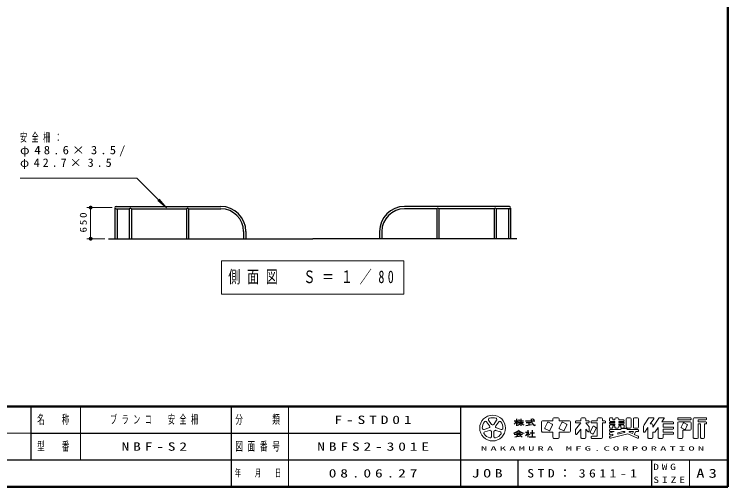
# Model space of a CAD drawing. Units: millimetres on the paper, scale 1:80. Extents: x -365 to 0, y -19 to 257.
# Drawn here: x -186.8 to 0, y 0 to 123.7 of the extents above; entities that cross this region are included whole.
import ezdxf

# ---------------------------------------------------------------- set-up
doc = ezdxf.new("R2010")
doc.units = ezdxf.units.MM
doc.layers.add('LY_1', color=7, linetype='Continuous', lineweight=13)
doc.styles.add('ＭＳ ゴシック', font='')
doc.styles.get('ＭＳ ゴシック').set_extended_font_data('MS Gothic')

# ---------------------------------------------------------------- blocks, each defined once
blk = doc.blocks.new('filled_dot')
at = {"color": 0, "linetype": 'Continuous', "lineweight": -2, "const_width": 1.25}
blk.add_lwpolyline([(-0.625, 0, 1), (0.625, 0, 1)], format="xyb", close=True, dxfattribs=at)

msp = doc.modelspace()

# ---------------------------------------------------------------- linework, layer by layer
at = {"layer": 'LY_1', "lineweight": 50}
for p, q in [((0, 0), (0, 257)), ((-365, 21), (0, 21)), ((-365, 0), (0, 0))]:
    msp.add_line(p, q, dxfattribs=at)
at = {"layer": 'LY_1'}
for p, q in [((-185.337, 80.798), (-154.721, 80.798)), ((-154.721, 80.798), (-146.938, 73)), ((-146.938, 73), (-149.234, 74.93)), ((-146.938, 73), (-148.864, 75.3)), ((-161.204, 73.068), (-167.839, 73.068)), ((-166.839, 64.943), (-166.839, 73.068)), ((-163.138, 64.943), (-167.839, 64.943)), ((-132.588, 59.174), (-132.588, 50.374)), ((-84.788, 59.174), (-132.588, 59.174)), ((-84.788, 50.374), (-84.788, 59.174)), ((-132.588, 50.374), (-84.788, 50.374)), ((-169.5, 21), (-169.5, 7)), ((-115, 21), (-115, 0)), ((-62.39, 15.917), (-63.175, 16.997)), ((-62.629, 17.393), (-61.844, 16.313)), ((-61.298, 16.313), (-60.513, 17.393)), ((-59.967, 16.997), (-60.752, 15.917)), ((-48.746, 16.983), (-48.746, 14.553)), ((-48.476, 17.253), (-45.776, 17.253)), ((-47.198, 16.838), (-47.918, 15.4)), ((-45.975, 16.408), (-46.981, 16.911)), ((-45.776, 17.793), (-45.776, 17.253)), ((-45.506, 18.063), (-44.426, 18.063)), ((-44.156, 17.793), (-44.156, 17.253)), ((-44.156, 17.253), (-41.456, 17.253)), ((-43.418, 16.838), (-44.138, 15.4)), ((-42.195, 16.408), (-43.201, 16.911)), ((-41.186, 16.983), (-41.186, 14.553)), ((-39.836, 17.091), (-39.836, 16.875)), ((-39.674, 17.253), (-38.486, 17.253)), ((-38.486, 17.793), (-38.486, 17.253)), ((-38.216, 18.063), (-37.406, 18.063)), ((-37.136, 17.793), (-37.136, 17.253)), ((-37.136, 17.253), (-36.488, 17.253)), ((-36.326, 17.091), (-36.326, 16.875)), ((-35.786, 17.091), (-35.786, 16.875)), ((-35.624, 17.253), (-34.166, 17.253)), ((-34.166, 17.793), (-34.166, 17.253)), ((-33.896, 18.063), (-33.086, 18.063)), ((-32.816, 17.793), (-32.816, 17.253)), ((-32.816, 17.253), (-32.168, 17.253)), ((-32.006, 17.091), (-32.006, 16.875)), ((-30.926, 17.901), (-30.926, 17.28)), ((-30.764, 18.063), (-30.278, 18.063)), ((-30.764, 17.118), (-29.576, 17.118)), ((-30.764, 16.848), (-29.576, 16.848)), ((-30.116, 17.901), (-30.116, 17.523)), ((-30.116, 17.523), (-29.576, 17.523)), ((-29.576, 17.793), (-29.576, 17.523)), ((-29.576, 17.118), (-29.576, 16.848)), ((-28.766, 18.063), (-29.306, 18.063)), ((-28.496, 17.793), (-28.496, 17.523)), ((-28.496, 17.523), (-27.308, 17.523)), ((-28.496, 17.118), (-27.308, 17.118)), ((-28.496, 17.118), (-28.496, 16.848)), ((-28.496, 16.848), (-27.308, 16.848)), ((-27.146, 17.361), (-27.146, 17.28)), ((-26.606, 17.793), (-26.606, 15.633)), ((-26.336, 18.063), (-25.526, 18.063)), ((-25.256, 17.793), (-25.256, 15.633)), ((-24.716, 17.793), (-24.716, 15.633)), ((-24.446, 18.063), (-23.636, 18.063)), ((-23.366, 17.793), (-23.366, 15.633)), ((-21.88, 16.242), (-20.746, 17.943)), ((-20.521, 18.063), (-19.529, 18.063)), ((-20.306, 16.443), (-19.394, 17.811)), ((-19.586, 15.633), (-18.046, 17.943)), ((-17.821, 18.063), (-16.829, 18.063)), ((-17.246, 16.983), (-16.694, 17.811)), ((-17.246, 16.983), (-14.348, 16.983)), ((-14.186, 16.821), (-14.186, 16.605)), ((-13.106, 17.901), (-13.106, 17.685)), ((-12.944, 18.063), (-9.758, 18.063)), ((-12.944, 17.523), (-9.758, 17.523)), ((-12.836, 16.983), (-9.866, 16.983)), ((-9.596, 17.901), (-9.596, 17.685)), ((-9.056, 17.793), (-9.056, 12.933)), ((-8.786, 18.063), (-5.708, 18.063)), ((-7.706, 17.523), (-7.706, 16.983)), ((-7.706, 17.523), (-5.708, 17.523)), ((-7.706, 16.983), (-5.708, 16.983)), ((-5.546, 17.901), (-5.546, 17.685)), ((-5.546, 16.821), (-5.546, 16.605)), ((-63.828, 14.985), (-62.559, 15.397)), ((-60.583, 15.397), (-59.313, 14.985)), ((-47.845, 15.183), (-46.839, 14.68)), ((-46.622, 14.752), (-45.902, 16.19)), ((-44.065, 15.183), (-43.059, 14.68)), ((-42.842, 14.752), (-42.122, 16.19)), ((-38.486, 16.713), (-39.836, 15.026)), ((-39.836, 15.026), (-39.836, 13.868)), ((-39.674, 16.713), (-38.486, 16.713)), ((-38.486, 15.093), (-39.547, 13.766)), ((-38.486, 15.093), (-38.486, 12.933)), ((-37.136, 16.713), (-36.326, 15.701)), ((-37.136, 16.713), (-36.488, 16.713)), ((-37.136, 15.093), (-36.614, 14.441)), ((-37.136, 15.093), (-37.136, 12.933)), ((-36.326, 15.701), (-36.326, 14.543)), ((-35.318, 15.758), (-36.038, 14.32)), ((-35.624, 16.713), (-34.166, 16.713)), ((-34.454, 15.326), (-35.174, 13.888)), ((-35.101, 15.831), (-34.527, 15.544)), ((-34.166, 16.713), (-34.166, 13.203)), ((-32.816, 16.713), (-32.816, 12.933)), ((-32.816, 16.713), (-32.168, 16.713)), ((-30.926, 16.686), (-30.926, 16.605)), ((-30.926, 16.011), (-30.926, 15.525)), ((-30.764, 16.443), (-29.576, 16.443)), ((-30.764, 16.173), (-29.576, 16.173)), ((-30.764, 15.363), (-30.278, 15.363)), ((-30.764, 14.958), (-27.956, 14.958)), ((-30.116, 15.903), (-29.576, 15.903)), ((-30.116, 15.903), (-30.116, 15.525)), ((-29.576, 16.443), (-29.576, 16.173)), ((-29.576, 15.903), (-29.576, 15.633)), ((-29.306, 15.363), (-28.766, 15.363)), ((-28.496, 16.443), (-27.308, 16.443)), ((-28.496, 16.443), (-28.496, 16.173)), ((-28.496, 16.173), (-27.308, 16.173)), ((-28.496, 15.903), (-28.496, 15.633)), ((-28.496, 15.903), (-27.956, 15.903)), ((-27.956, 15.903), (-27.956, 15.525)), ((-27.956, 15.066), (-27.956, 14.958)), ((-27.794, 15.363), (-27.308, 15.363)), ((-27.794, 15.228), (-26.498, 15.228)), ((-27.146, 16.686), (-27.146, 16.605)), ((-27.146, 16.011), (-27.146, 15.525)), ((-26.336, 15.363), (-25.526, 15.363)), ((-26.336, 15.066), (-26.336, 14.958)), ((-26.336, 14.958), (-23.528, 14.958)), ((-24.446, 15.363), (-23.636, 15.363)), ((-22.016, 15.793), (-22.016, 14.413)), ((-21.719, 14.323), (-20.936, 15.498)), ((-20.936, 15.498), (-20.936, 12.933)), ((-20.306, 16.443), (-19.856, 16.443)), ((-19.586, 16.173), (-19.586, 15.633)), ((-18.966, 14.404), (-18.236, 15.498)), ((-18.236, 15.498), (-18.236, 12.933)), ((-16.886, 16.443), (-14.348, 16.443)), ((-16.886, 16.443), (-16.886, 15.633)), ((-16.886, 15.633), (-14.348, 15.633)), ((-16.886, 15.093), (-16.886, 14.283)), ((-16.886, 15.093), (-14.348, 15.093)), ((-14.186, 15.471), (-14.186, 15.255)), ((-13.106, 16.713), (-13.106, 12.933)), ((-11.666, 16.622), (-12.17, 15.616)), ((-12.097, 15.399), (-11.307, 15.004)), ((-11.449, 16.695), (-10.659, 16.3)), ((-10.586, 16.082), (-11.09, 15.076)), ((-9.596, 16.713), (-9.596, 15.093)), ((-7.706, 16.443), (-7.166, 16.443)), ((-7.706, 16.443), (-7.706, 12.933)), ((-7.166, 16.443), (-7.166, 12.933)), ((-6.086, 16.443), (-5.708, 16.443)), ((-6.086, 16.443), (-6.086, 12.933)), ((-237.5, 14), (-182.5, 14)), ((-62.35, 14.755), (-63.62, 14.343)), ((-61.908, 13.099), (-61.908, 14.434)), ((-61.233, 14.434), (-61.233, 13.099)), ((-59.522, 14.343), (-60.792, 14.755)), ((-48.476, 14.283), (-45.776, 14.283)), ((-45.776, 14.283), (-45.776, 12.933)), ((-44.156, 14.283), (-41.456, 14.283)), ((-44.156, 14.283), (-44.156, 12.933)), ((-35.965, 14.103), (-35.391, 13.816)), ((-35.624, 13.203), (-34.166, 13.203)), ((-30.926, 14.796), (-30.926, 14.58)), ((-30.926, 13.995), (-30.926, 13.773)), ((-29.74, 14.418), (-30.803, 14.152)), ((-30.116, 13.406), (-30.803, 13.234)), ((-30.764, 14.418), (-29.74, 14.418)), ((-26.15, 13.841), (-30.725, 12.697)), ((-30.116, 13.768), (-30.725, 13.615)), ((-30.116, 13.768), (-30.116, 13.406)), ((-27.513, 14.418), (-28.766, 14.105)), ((-27.023, 14.179), (-28.766, 13.743)), ((-28.766, 14.105), (-28.766, 13.743)), ((-27.513, 14.418), (-27.053, 14.418)), ((-26.15, 13.841), (-23.594, 12.705)), ((-25.771, 14.263), (-24.968, 13.906)), ((-25.738, 14.418), (-24.712, 14.418)), ((-24.968, 13.906), (-24.712, 14.418)), ((-24.474, 13.687), (-24.108, 14.418)), ((-24.474, 13.687), (-23.462, 13.237)), ((-24.108, 14.418), (-23.528, 14.418)), ((-23.366, 14.796), (-23.366, 14.58)), ((-23.366, 13.089), (-23.366, 12.853)), ((-19.586, 14.283), (-19.19, 14.283)), ((-19.586, 14.283), (-19.586, 12.933)), ((-16.886, 14.283), (-14.348, 14.283)), ((-16.886, 13.743), (-16.886, 12.933)), ((-16.886, 13.743), (-14.348, 13.743)), ((-14.186, 14.121), (-14.186, 13.905)), ((-11.756, 14.823), (-11.756, 12.933)), ((-11.756, 14.823), (-9.866, 14.823)), ((-45.506, 12.663), (-44.426, 12.663)), ((-38.216, 12.663), (-37.406, 12.663)), ((-35.786, 13.041), (-35.786, 12.825)), ((-35.624, 12.663), (-33.086, 12.663)), ((-30.926, 13.077), (-30.926, 12.854)), ((-20.666, 12.663), (-19.856, 12.663)), ((-17.966, 12.663), (-17.156, 12.663)), ((-12.836, 12.663), (-12.026, 12.663)), ((-8.786, 12.663), (-7.976, 12.663)), ((-6.896, 12.663), (-6.356, 12.663)), ((-10, 7), (-10, 0))]:
    msp.add_line(p, q, dxfattribs=at)
at = {"layer": 'LY_1', "lineweight": 25}
for p, q in [((-160.471, 72.922), (-160.471, 64.943)), ((-160.204, 73.371), (-132.741, 73.371)), ((-57.171, 73.371), (-84.634, 73.371)), ((-56.904, 72.922), (-56.904, 64.943)), ((-160.204, 72.764), (-156.721, 72.764)), ((-159.938, 72.764), (-159.938, 64.943)), ((-156.721, 72.764), (-156.721, 64.943)), ((-156.188, 72.764), (-141.721, 72.764)), ((-156.188, 72.764), (-156.188, 64.943)), ((-141.721, 72.764), (-141.721, 64.943)), ((-141.188, 72.764), (-141.188, 64.943)), ((-141.188, 72.764), (-132.741, 72.764)), ((-76.188, 72.764), (-84.634, 72.764)), ((-76.188, 72.764), (-76.188, 64.943)), ((-61.188, 72.764), (-75.654, 72.764)), ((-75.654, 72.764), (-75.654, 64.943)), ((-61.188, 72.764), (-61.188, 64.943)), ((-57.171, 72.764), (-60.654, 72.764)), ((-60.654, 72.764), (-60.654, 64.943)), ((-57.438, 72.764), (-57.438, 64.943)), ((-126.795, 66.818), (-126.795, 64.943)), ((-126.188, 66.818), (-126.188, 64.943)), ((-91.188, 66.818), (-91.188, 64.943)), ((-90.58, 66.818), (-90.58, 64.943)), ((-162.138, 64.943), (-108.688, 64.943)), ((-55.237, 64.943), (-108.688, 64.943)), ((-182.5, 21), (-182.5, 7)), ((-130, 21), (-130, 0)), ((-70, 21), (-70, 0)), ((-55.901, 17.253), (-54.956, 17.253)), ((-55.361, 17.793), (-55.361, 15.903)), ((-54.915, 16.848), (-53.471, 16.848)), ((-54.769, 17.253), (-53.525, 17.253)), ((-54.146, 17.793), (-54.146, 15.903)), ((-52.931, 17.253), (-50.501, 17.253)), ((-52.796, 16.848), (-51.581, 16.848)), ((-52.121, 16.848), (-52.121, 16.173)), ((-50.719, 17.467), (-51.16, 17.761)), ((-52.889, 16.02), (-51.353, 16.327)), ((-182.5, 14), (-70, 14)), ((-55.901, 13.784), (-53.741, 13.784)), ((-55.765, 13.067), (-54.113, 13.304)), ((-55.361, 14.148), (-54.281, 14.148)), ((-54.899, 13.784), (-55.289, 13.136)), ((-54.416, 13.607), (-53.81, 13.001)), ((-52.931, 14.283), (-52.051, 14.283)), ((-52.391, 14.823), (-52.391, 14.283)), ((-52.391, 13.91), (-52.391, 12.933)), ((-52.34, 13.96), (-51.796, 13.646)), ((-51.783, 14.148), (-50.568, 14.148)), ((-51.176, 14.823), (-51.176, 13.068)), ((-51.986, 13.068), (-50.366, 13.068)), ((-237.5, 7), (0, 7)), ((-55, 7), (-55, 0)), ((-20, 7), (-20, 0))]:
    msp.add_line(p, q, dxfattribs=at)
at = {"layer": 'LY_1'}
msp.add_circle((-61.571, 15.363), 3.375, dxfattribs=at)
at = {"layer": 'LY_1', "lineweight": 25}
for centre, radius, start, end in [((-160.204, 73.068), 0.304, 90, 270), ((-156.454, 72.623), 0.302, 27.7752, 152.2248), ((-141.454, 72.623), 0.302, 27.7752, 152.2248), ((-132.741, 66.818), 6.554, 0, 90), ((-84.634, 66.818), 6.554, 90, 180), ((-75.921, 72.623), 0.302, 27.7752, 152.2248), ((-60.921, 72.623), 0.302, 27.7752, 152.2248), ((-57.171, 73.068), 0.304, 270, 90), ((-132.741, 66.818), 5.946, 0, 90), ((-84.634, 66.818), 5.946, 90, 180), ((-57.466, 18.084), 2.285, 311.36185, 337.13638), ((-53.383, 18.427), 2.345, 212.50346, 230.00631), ((-56.002, 18.047), 1.467, 313.72108, 343.54317), ((-49.563, 17.694), 1.953, 177.09472, 240.51891), ((-56.374, 18.818), 3.034, 295.86917, 317.23867), ((-51.918, 18.818), 3.034, 222.76131, 240.10806), ((-51.54, 16.805), 1.299, 321.42112, 334.8249), ((-56.898, 17.257), 3.32, 285.11261, 313.40619), ((-52.77, 17.194), 3.192, 231.17281, 259.75506), ((-55.66, 17.226), 4.657, 304.87257, 320.80411)]:
    msp.add_arc(centre, radius, start, end, dxfattribs=at)
at = {"layer": 'LY_1'}
for centre, radius, start, end in [((-61.571, 15.363), 2.7, 142.60154, 181.39846), ((-63.448, 16.798), 0.338, 35.99999, 142.60154), ((-62.356, 17.592), 0.338, 109.39847, 215.99997), ((-61.571, 15.363), 2.7, 70.60155, 109.39847), ((-60.786, 17.592), 0.338, 324, 70.60155), ((-59.694, 16.798), 0.338, 37.39846, 143.99995), ((-61.571, 15.363), 2.7, 358.60155, 37.39847), ((-48.476, 16.983), 0.27, 89.99998, 179.99996), ((-47.054, 16.766), 0.162, 63.43492, 153.43499), ((-45.506, 17.793), 0.27, 89.99998, 179.99996), ((-44.426, 17.793), 0.27, 0, 89.99998), ((-43.274, 16.766), 0.162, 63.43492, 153.43499), ((-41.456, 16.983), 0.27, 0, 89.99998), ((-39.674, 17.091), 0.162, 89.99998, 179.99996), ((-39.674, 16.875), 0.162, 179.99998, 270.00002), ((-38.216, 17.793), 0.27, 89.99998, 179.99996), ((-37.406, 17.793), 0.27, 0, 89.99998), ((-36.488, 17.091), 0.162, 0, 89.99998), ((-36.488, 16.875), 0.162, 270.00002, 0), ((-35.624, 17.091), 0.162, 89.99998, 179.99996), ((-35.624, 16.875), 0.162, 179.99998, 270.00002), ((-33.896, 17.793), 0.27, 89.99998, 179.99996), ((-33.086, 17.793), 0.27, 0, 89.99998), ((-32.168, 17.091), 0.162, 0, 89.99998), ((-32.168, 16.875), 0.162, 270.00002, 0), ((-30.764, 17.901), 0.162, 89.99998, 179.99996), ((-30.764, 17.28), 0.162, 179.99998, 270.00002), ((-30.764, 16.686), 0.162, 89.99998, 179.99996), ((-30.278, 17.901), 0.162, 0, 89.99998), ((-29.306, 17.793), 0.27, 89.99998, 179.99996), ((-28.766, 17.793), 0.27, 0, 89.99998), ((-27.308, 17.361), 0.162, 0, 89.99998), ((-27.308, 17.28), 0.162, 270.00002, 0), ((-27.308, 16.686), 0.162, 0, 89.99998), ((-26.336, 17.793), 0.27, 89.99998, 179.99996), ((-25.526, 17.793), 0.27, 0, 89.99998), ((-24.446, 17.793), 0.27, 89.99998, 179.99996), ((-23.636, 17.793), 0.27, 0, 89.99998), ((-20.521, 17.793), 0.27, 89.99998, 146.30984), ((-19.529, 17.901), 0.162, 326.31015, 89.99998), ((-17.821, 17.793), 0.27, 89.99998, 146.3098), ((-16.829, 17.901), 0.162, 326.31003, 89.99998), ((-14.348, 16.821), 0.162, 0, 89.99998), ((-12.944, 17.901), 0.162, 89.99998, 179.99996), ((-12.944, 17.685), 0.162, 179.99998, 270.00002), ((-12.836, 16.713), 0.27, 89.99998, 179.99996), ((-9.866, 16.713), 0.27, 0, 89.99998), ((-9.758, 17.901), 0.162, 0, 89.99998), ((-9.758, 17.685), 0.162, 270.00002, 0), ((-8.786, 17.793), 0.27, 89.99998, 179.99996), ((-5.708, 17.901), 0.162, 0, 89.99998), ((-5.708, 17.685), 0.162, 270.00002, 0), ((-5.708, 16.821), 0.162, 0, 89.99998), ((-63.933, 15.306), 0.338, 181.39848, 287.99997), ((-62.663, 15.718), 0.338, 287.99998, 35.99999), ((-61.571, 16.512), 0.338, 215.99998, 324), ((-60.479, 15.718), 0.338, 143.99996, 251.99999), ((-59.209, 15.306), 0.338, 252.00001, 358.60156), ((-47.773, 15.328), 0.162, 153.43495, 243.43485), ((-46.047, 16.263), 0.162, 333.4349, 63.43487), ((-43.993, 15.328), 0.162, 153.43495, 243.43485), ((-42.267, 16.263), 0.162, 333.4349, 63.43487), ((-35.174, 15.686), 0.162, 63.43487, 153.43498), ((-34.599, 15.399), 0.162, 333.43492, 63.43493), ((-30.764, 16.605), 0.162, 179.99998, 270.00002), ((-30.764, 16.011), 0.162, 89.99998, 179.99996), ((-30.764, 15.525), 0.162, 179.99998, 270.00002), ((-30.764, 14.796), 0.162, 89.99998, 179.99996), ((-30.278, 15.525), 0.162, 270.00002, 0), ((-29.306, 15.633), 0.27, 179.99998, 270.00002), ((-28.766, 15.633), 0.27, 270.00002, 0), ((-27.794, 15.525), 0.162, 179.99998, 270.00002), ((-27.794, 15.066), 0.162, 89.99998, 179.99996), ((-27.308, 16.605), 0.162, 270.00002, 0), ((-27.308, 16.011), 0.162, 0, 89.99998), ((-27.308, 15.525), 0.162, 270.00002, 0), ((-26.336, 15.633), 0.27, 179.99998, 270.00002), ((-26.498, 15.066), 0.162, 0, 89.99998), ((-25.526, 15.633), 0.27, 270.00002, 0), ((-24.446, 15.633), 0.27, 179.99998, 270.00002), ((-23.636, 15.633), 0.27, 270.00002, 0), ((-23.528, 14.796), 0.162, 0, 89.99998), ((-21.206, 15.793), 0.81, 146.30999, 179.99996), ((-19.856, 16.173), 0.27, 0, 89.99998), ((-14.348, 16.605), 0.162, 270.00002, 0), ((-14.348, 15.471), 0.162, 0, 89.99998), ((-14.348, 15.255), 0.162, 270.00002, 0), ((-12.025, 15.544), 0.162, 153.43517, 243.43529), ((-11.522, 16.55), 0.162, 63.43447, 153.43474), ((-11.234, 15.149), 0.162, 243.43534, 333.43491), ((-10.731, 16.155), 0.162, 333.43484, 63.43447), ((-9.866, 15.093), 0.27, 270.00002, 0), ((-5.708, 16.605), 0.162, 270.00002, 0), ((-63.516, 14.022), 0.338, 107.99999, 214.60154), ((-61.571, 15.363), 2.7, 214.60156, 253.39848), ((-62.246, 14.434), 0.338, 359.99997, 107.99999), ((-62.246, 13.099), 0.338, 253.39847, 359.99997), ((-60.896, 14.434), 0.338, 71.99997, 179.99999), ((-60.896, 13.099), 0.338, 179.99999, 286.60154), ((-61.571, 15.363), 2.7, 286.60155, 325.39847), ((-59.626, 14.022), 0.338, 325.39847, 71.99996), ((-48.476, 14.553), 0.27, 179.99998, 270.00002), ((-46.766, 14.825), 0.162, 243.43498, 333.43496), ((-42.986, 14.825), 0.162, 243.43498, 333.43496), ((-41.456, 14.553), 0.27, 270.00002, 0), ((-39.674, 13.868), 0.162, 179.99998, 321.34037), ((-36.488, 14.543), 0.162, 218.65962, 0), ((-35.893, 14.248), 0.162, 153.43487, 243.4348), ((-35.624, 13.041), 0.162, 89.99998, 179.99996), ((-35.318, 13.961), 0.162, 243.43487, 333.43498), ((-30.764, 14.58), 0.162, 179.99998, 270.00002), ((-30.764, 13.995), 0.162, 104.03614, 179.99996), ((-30.764, 13.773), 0.162, 179.99998, 284.03612), ((-30.764, 13.077), 0.162, 104.03614, 179.99996), ((-27.053, 14.297), 0.121, 284.0365, 89.99998), ((-25.738, 14.337), 0.081, 89.99998, 246.03817), ((-23.528, 14.58), 0.162, 270.00002, 0), ((-23.528, 13.089), 0.162, 0, 66.03701), ((-21.854, 14.413), 0.162, 179.99998, 326.30997), ((-19.19, 14.553), 0.27, 270.00002, 326.31002), ((-14.348, 14.121), 0.162, 0, 89.99998), ((-14.348, 13.905), 0.162, 270.00002, 0), ((-45.506, 12.933), 0.27, 179.99998, 270.00002), ((-44.426, 12.933), 0.27, 270.00002, 0), ((-38.216, 12.933), 0.27, 179.99998, 270.00002), ((-37.406, 12.933), 0.27, 270.00002, 0), ((-35.624, 12.825), 0.162, 179.99998, 270.00002), ((-33.086, 12.933), 0.27, 270.00002, 0), ((-30.764, 12.854), 0.162, 179.99998, 284.03612), ((-23.528, 12.853), 0.162, 246.03699, 0), ((-20.666, 12.933), 0.27, 179.99998, 270.00002), ((-19.856, 12.933), 0.27, 270.00002, 0), ((-17.966, 12.933), 0.27, 179.99998, 270.00002), ((-17.156, 12.933), 0.27, 270.00002, 0), ((-12.836, 12.933), 0.27, 179.99998, 270.00002), ((-12.026, 12.933), 0.27, 270.00002, 0), ((-8.786, 12.933), 0.27, 179.99998, 270.00002), ((-7.976, 12.933), 0.27, 270.00002, 0), ((-6.896, 12.933), 0.27, 179.99998, 270.00002), ((-6.356, 12.933), 0.27, 270.00002, 0)]:
    msp.add_arc(centre, radius, start, end, dxfattribs=at)

# ---------------------------------------------------------------- block references
at = {"layer": 'LY_1', "xscale": 0.4, "yscale": 0.4}
for p, rotation in [((-166.839, 73.068), 270), ((-166.839, 64.943), 90)]:
    msp.add_blockref('filled_dot', p, dxfattribs=dict(at, rotation=rotation))

# ---------------------------------------------------------------- texts
at = {"layer": 'LY_1', "style": 'ＭＳ ゴシック'}
for s, insert, char_height, attachment_point in [('\\T1.64;\\W0.6;安全柵：', (-185.337, 92.548), 2.199, 1), ('\\T1.5;\\W1.1;φ48.6×3.5/', (-185.337, 89.248), 2.199, 1), ('\\T1.5;\\W1.05;φ42.7×3.5', (-185.337, 85.948), 2.199, 1), ('\\T1.56;\\W0.7;側面図\u3000Ｓ＝１／80', (-108.688, 54.774), 3.299, 5), ('\\T1.64;\\W0.6;名\u3000称', (-176, 17.5), 2.346, 5), ('\\T1.64;\\W0.6;ブランコ\u3000安全柵', (-161.75, 17.5), 2.199, 4), ('\\T1.64;\\W0.6;分\u3000\u3000類', (-122.5, 17.5), 2.346, 5), ('\\T1.5;\\W1.35;F-STD01', (-103, 17.5), 2.199, 4), ('\\T1.64;\\W0.6;型\u3000番', (-176, 10.5), 2.346, 5), ('\\T1.5;\\W1.35;NBF-S2', (-158.75, 10.5), 2.199, 4), ('\\T1.64;\\W0.6;図面番号', (-122.5, 10.5), 2.346, 5), ('\\T1.5;\\W1.35;NBFS2-301E', (-107.5, 10.5), 2.199, 4), ('\\T1.5;\\W2.2;NAKAMURA\\~MFG.CORPORATION', (-35, 10), 1.1, 5), ('\\T1.52;\\W1.3;DWG', (-19.5, 5.188), 1.65, 4), ('\\T1.64;\\W0.6;年\u3000月\u3000日', (-122.5, 3.5), 1.906, 5), ('\\T1.5;\\W1.35;08.06.27', (-104.5, 3.5), 2.199, 4), ('\\T1.5;\\W1.35;JOB', (-62.5, 3.5), 2.199, 5), ('\\T1.5;\\W1.2;STD：3611-1', (-52.5, 3.5), 2.199, 4), ('\\T1.5;\\W1.35;A3', (-5, 3.5), 2.346, 5), ('\\T1.5;\\W1.35;SIZE', (-19.5, 1.812), 1.65, 4)]:
    msp.add_mtext(s, dxfattribs=dict(at, insert=insert, char_height=char_height, attachment_point=attachment_point))
at = {"layer": 'LY_1', "insert": (-167.839, 69.42), "char_height": 1.833, "attachment_point": 8, "rotation": 90, "style": 'ＭＳ ゴシック'}
msp.add_mtext('\\T1.33;\\W1.15;650', dxfattribs=at)

doc.saveas('drawing.dxf')
